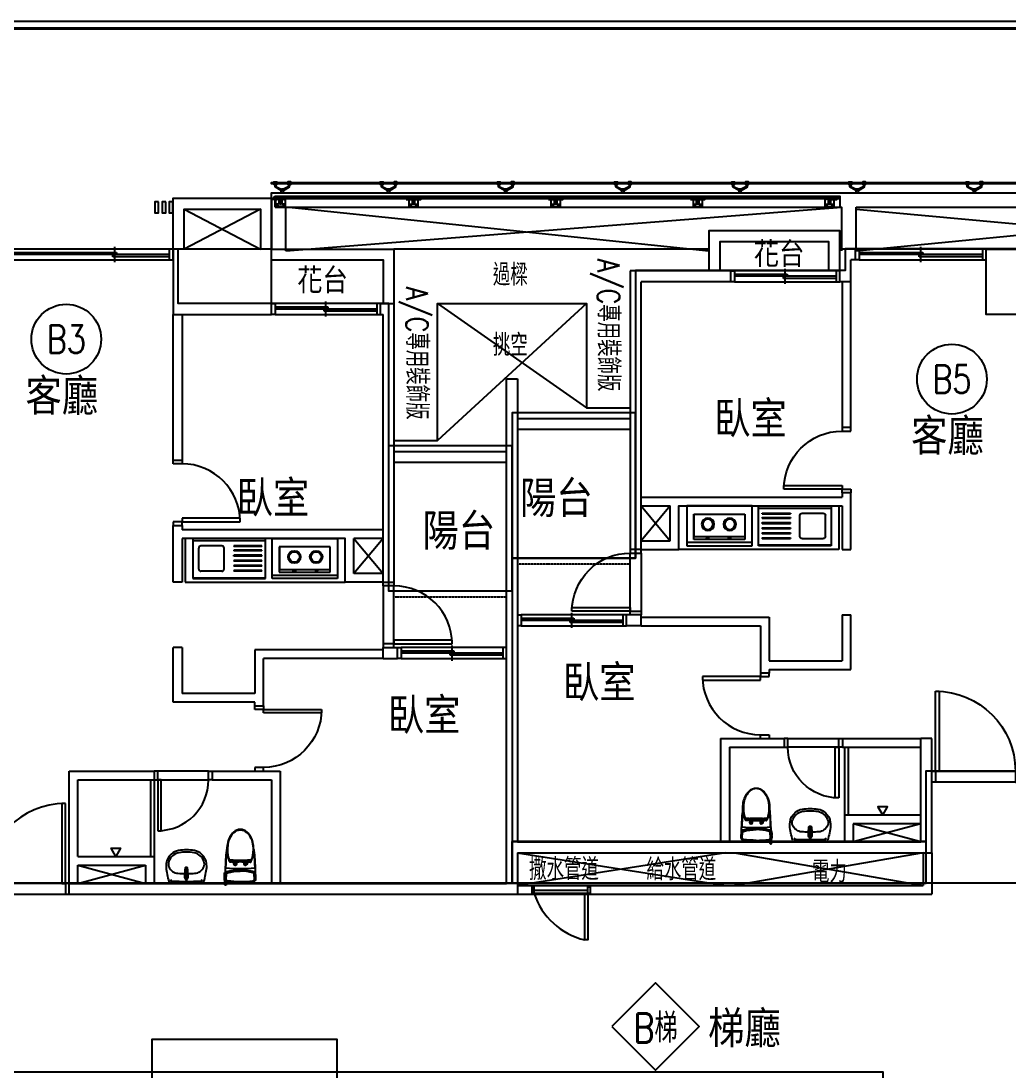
# Model space of a CAD drawing. Header units: millimetres. Extents: x 4964 to 9164, y 1049 to 3992.
# Drawn here: x 6080 to 7440, y 2530 to 3975 of the extents above; entities that cross this region are included whole.
import ezdxf
from ezdxf.enums import TextEntityAlignment as Align

# ---------------------------------------------------------------- set-up
doc = ezdxf.new("R2010")
doc.units = ezdxf.units.MM
doc.linetypes.add('HIDDEN', pattern=[0.375, 0.25, -0.125])
for name, color, linetype, lineweight in [('A01', 1, 'Continuous', 40), ('A03', 3, 'Continuous', 25), ('A07', 9, 'Continuous', 13)]:
    doc.layers.add(name, color=color, linetype=linetype, lineweight=lineweight)
doc.layers.add('AREA', color=3, linetype='Continuous', plot=False)
for name, color, linetype in [('COL', 1, 'Continuous'), ('DIM', 6, 'Continuous'), ('FURN', 4, 'Continuous'), ('OPEN', 4, 'Continuous'), ('SYM', 3, 'Continuous'), ('TEXT-空間', 3, 'Continuous'), ('TOIL', 4, 'Continuous'), ('TOILET', 6, 'Continuous'), ('WALL', 2, 'Continuous'), ('WALL2', 10, 'Continuous'), ('加打', 9, 'Continuous'), ('投影線', 4, 'Continuous')]:
    doc.layers.add(name, color=color, linetype=linetype)
doc.layers.get('DIM').off()
doc.styles.add('AEH', font='romans.shx', dxfattribs={"bigfont": 'chineset.shx'})
doc.styles.add('C1', font='simplex', dxfattribs={"bigfont": 'CHINESET'})
doc.styles.add('CHINA', font='simplex', dxfattribs={"bigfont": 'chineset.shx'})

# ---------------------------------------------------------------- blocks, each defined once
blk = doc.blocks.new('A$C7D185E68')
at = {"layer": 'A01'}
blk.add_lwpolyline([(16.24, 1704.93), (2439.36, 1704.93), (2439.36, 16.24), (16.24, 16.24)], close=True, dxfattribs=at)
at = {"layer": 'A03'}
blk.add_lwpolyline([(10.08, 1711.09), (2445.53, 1711.09), (2445.53, 10.08), (10.08, 10.08)], close=True, dxfattribs=at)
blk = doc.blocks.new('A$C7F4B771B')
at = {"layer": 'TOILET'}
for p, q in [((33.4, 33), (32.6, 33)), ((33, 35.9), (33, 34)), ((0.6, 3), (0, 2.6)), ((0, 2.6), (2.6, 2.6)), ((0, 2.6), (0, 1.4)), ((0, 1.4), (2.6, 1.4)), ((0, 1.4), (0.6, 1.1)), ((0.6, 3), (2.6, 3)), ((0.6, 3), (0.6, 1.1)), ((0.6, 1.1), (2.6, 1.1)), ((2.6, 4), (3, 4)), ((2.6, 0), (3, 0)), ((3.5, 3.5), (3.5, 0.5)), ((3.5, 3), (5.7, 3)), ((3.5, 1.1), (6.7, 1.1)), ((10.6, 2.4), (18.1, 2.8)), ((10.6, 2.4), (10.8, 1.2)), ((11, 0.8), (15.4, 1.1)), ((15.8, 1.6), (15.8, 2.7)), ((18.1, 2.8), (18, 1.4)), ((33, 8.8), (32.5, 8.8)), ((33.4, 11.6), (32.6, 11.6)), ((33, 8.8), (33, 10.6))]:
    blk.add_line(p, q, dxfattribs=at)
for points in [[(49.2, 40.7, 0.005983), (47.6, 40.9, 0.021833), (35.6, 42.1), (8.5, 43.3, 0.403976), (5.4, 40.5, 0.020171), (4.6, 22.3, 0.020171), (5.4, 4.1, 0.403976), (8.5, 1.3), (10.8, 1.4)], [(4.7, 22.3, -0.01987), (5.8, 40.2, -0.30631), (7.9, 42), (15.6, 41.7, -0.337841), (17.4, 40.1, -0.051951), (19.6, 22.3)], [(4.7, 22.3, -0.019567), (6, 40, -0.319195), (8.1, 41.7), (15.4, 41.4, -0.329176), (17.2, 39.9, -0.060278), (19.6, 22.3)], [(18.1, 2.1, 0.182797), (18.8, 3.3, 0.122466), (18.8, 41.3, 0.346824), (17, 42.9)], [(23.1, 42.6, -0.423997), (23.6, 42.1, 0.06207), (23.6, 2.5, -0.423997), (23.1, 2)], [(47.4, 40.6, 0.013219), (43.9, 41, 0.019512), (23.6, 42.1)], [(31.9, 17), (29.1, 17, 1), (29.1, 13.6), (33.1, 13.6), (34.6, 13.6, 0.414214), (34.7, 13.7), (34.7, 30.9, 0.414214), (34.6, 31), (33.1, 31), (29.1, 31, 1), (29.1, 27.6), (31.9, 27.6)], [(72.6, 13.5, 0.399321), (72.6, 31.1, 0.146817), (59, 38.9, 0.057025), (49.4, 40, 0.087506), (34.1, 37.3, 0.322783), (33.6, 36.5), (33.7, 32.6), (32.1, 32.6, -0.410044), (31.9, 32.8), (31.9, 33.9, -0.414214), (32, 34), (33.5, 34, 0.418347), (33.5, 34), (33.5, 35.8, 0.410092), (33.4, 35.9), (32, 35.9, -0.414214), (31.9, 35.9), (31.9, 36.5, -0.414214), (32, 36.6), (32.5, 36.6, 0.349843), (32.7, 36.7, -0.249303), (33.2, 37.3, -0.092475), (49.4, 40.3, -0.057025), (59.1, 39.2, -0.146817), (72.8, 31.3, -0.399321), (72.8, 13.3)], [(32, 31, 0.414214), (31.9, 30.9), (31.9, 24.7, 0.087489), (32, 24.5), (32, 24.4, -0.087489), (32, 24.2), (32, 20.4, -0.087489), (32, 20.2), (32, 20.1, 0.087489), (31.9, 19.9), (31.9, 13.7, 0.414214), (32, 13.6)], [(32.5, 35.8), (32.4, 35.8, 0.414214), (32.4, 35.8), (32.4, 35.5, 0.131652), (32.4, 35.4), (32.5, 35.2, -0.131652), (32.5, 35.2), (32.5, 34, 0.414214), (32.6, 34), (33.5, 34)], [(32.4, 34, 0.410849), (32.4, 34), (32.4, 35.4)], [(32.5, 34.5), (32.5, 34.5, 0.153346), (32.5, 34.5), (32.5, 35.9)], [(32.6, 33.5), (33.4, 33.5, -0.411404), (33.5, 33.5), (33.5, 33.1, -0.417037), (33.4, 33)], [(33, 33.5, 0.425321), (32.9, 33.4), (32.9, 33.1, 0.417017), (33, 33)], [(4.7, 22.3, 0.019567), (6, 4.6, 0.319195), (8.1, 2.9), (15.4, 3.2, 0.329176), (17.2, 4.7, 0.060278), (19.6, 22.3)], [(4.7, 22.3, 0.01987), (5.8, 4.4, 0.30631), (7.9, 2.6), (15.6, 2.9, 0.337841), (17.4, 4.5, 0.051951), (19.6, 22.3)], [(10.7, 1.6), (8.3, 1.5, -0.375973), (5.4, 4.1)], [(6.7, 1, 0.359409), (6.7, 0.9, 0.141698), (11.1, 0.7, 0.141698)], [(18.1, 1.7), (35.6, 2.5, 0.021833), (47.6, 3.7, 0.005983), (49.2, 3.9, 0.005983)], [(23.6, 2.5, 0.019512), (43.9, 3.6, 0.013219), (47.4, 4, 0.013219)], [(72.6, 13.5, -0.146817), (59, 5.7, -0.057025), (49.4, 4.6, -0.087506), (34.1, 7.3, -0.322783), (33.6, 8.1), (33.7, 12), (32.1, 12, 0.410044), (31.9, 11.8), (31.9, 10.7, 0.414214), (32, 10.7), (33.5, 10.7, -0.418347), (33.5, 10.6), (33.5, 8.8, -0.410092), (33.4, 8.8), (32, 8.8, 0.414214), (31.9, 8.7), (31.9, 8.1, 0.414214), (32, 8.1), (32.5, 8.1, -0.349843), (32.7, 7.9, 0.249303), (33.2, 7.3, 0.092475), (49.4, 4.3, 0.057025), (59.1, 5.4, 0.146817), (72.8, 13.3)], [(32.4, 10.7, -0.410849), (32.4, 10.6), (32.4, 9.2)], [(32.5, 8.8), (32.4, 8.8, -0.414214), (32.4, 8.8), (32.4, 9.1, -0.131652), (32.4, 9.2), (32.5, 9.4, 0.131652), (32.5, 9.4), (32.5, 10.6, -0.414214), (32.6, 10.6), (33.5, 10.6)], [(32.5, 10.1), (32.5, 10.1, -0.153346), (32.5, 10.1), (32.5, 8.8)], [(32.6, 11), (33.4, 11, 0.411404), (33.5, 11.1), (33.5, 11.5, 0.417037), (33.4, 11.6)], [(33, 11, -0.425321), (32.9, 11.2), (32.9, 11.5, -0.417017), (33, 11.6)]]:
    blk.add_lwpolyline(points, format="xyb", dxfattribs=at)
for points in [[(28.2, 30.2, 51.990384), (28.2, 30.3, -0.980951)], [(33.7, 32.6), (34.8, 32.6, 0.414214), (34.9, 32.7), (34.9, 37.2, -0.314581), (35.7, 38.3, -0.088147), (49.4, 40.7, -0.057025), (59.1, 39.6, -0.146817), (73.1, 31.6, -0.399321), (73.1, 13, -0.146817), (59.1, 5, -0.057025), (49.4, 3.9, -0.088147), (35.7, 6.3, -0.314581), (34.9, 7.4), (34.9, 12, 0.414214), (34.8, 12.1), (33.7, 12.1), (32, 12.1, -0.414214), (31.9, 12.2), (31.9, 13.5, -0.414214), (32, 13.6), (33, 13.6, 0.414214), (33.1, 13.7), (33.1, 20.9), (33.1, 21.3), (33.1, 23.3), (33.1, 23.8), (33.1, 30.9, 0.414214), (33, 31.1), (32, 31.1, -0.414214), (31.9, 31.2), (31.9, 32.5, -0.414214), (32, 32.6)], [(28.2, 14.4, -51.990384), (28.2, 14.3, 0.980951)]]:
    blk.add_lwpolyline(points, format="xyb", close=True, dxfattribs=at)
blk.add_lwpolyline([(6.7, 1.8), (6.7, 1)], dxfattribs=at)
for centre, radius in [((29.1, 29.3), 1.32), ((29.1, 29.3), 0.8), ((29.1, 15.3), 1.32), ((29.1, 15.3), 0.8)]:
    blk.add_circle(centre, radius, dxfattribs=at)
for centre, radius, start, end in [((33.3, 31.7), 5, 97.3217, 103.3788), ((32.2, 36.5), 0.03, 103.3788, 128.9573), ((32.4, 35.8), 0.05, 47.7314, 90.0202), ((3, 3.5), 0.5, 0, 90), ((3, 0.5), 0.5, 270, 0), ((9.2, 2), 1.2, 215.2097, 329.1821), ((9.2, 2), 0.8, 238.3411, 306.8835), ((11.3, 1.2), 0.5, 185.9474, 259.5788), ((13.3, -2.4), 4.07, 90.4631, 125.7318), ((14.5, 18.9), 18.5, 259.5788, 265.6128), ((13.5, 5.5), 5, 265.6128, 274.3274), ((13.7, -3.1), 4.75, 65.0238, 96.2227), ((12.3, 21.6), 21.2, 274.3274, 285.1777), ((15.3, 1.6), 0.5, 273, 3), ((17.7, 1.4), 0.3, 285.1777, 355.6275), ((32.2, 8.1), 0.03, 231.0427, 256.6212), ((33.3, 12.9), 5, 256.6212, 262.6783), ((32.4, 8.8), 0.05, 269.9798, 312.2686)]:
    blk.add_arc(centre, radius, start, end, dxfattribs=at)
blk = doc.blocks.new('A$C2DEA0AC4')
at = {"layer": 'TOILET'}
for p, q in [((4.3, 46), (51.5, 46)), ((25.6, 32.5), (30.2, 32.5)), ((27.9, 23.4), (27.9, 41.7)), ((27.9, 23.4), (27.9, 41.7))]:
    blk.add_line(p, q, dxfattribs=at)
for points in [[(25.5, 35, -0.052279), (26, 31.6, 0.000229), (26.4, 27.8, 0.340448), (27.6, 26.6, 0.066371), (28.2, 26.6, 0.340448), (29.4, 27.8, 0.000229), (29.8, 31.6, -0.069793), (30.3, 35, 1.276667)], [(28.2, 26.8, 0.340448), (29.4, 28, 0.006785), (29.8, 31.6, -0.069793), (30.3, 35, 1.276667), (25.5, 35, -0.052279), (26, 31.6, 0.006785), (26.4, 28, 0.340448), (27.6, 26.8, 0.066371)]]:
    blk.add_lwpolyline(points, format="xyb", close=True, dxfattribs=at)
for points in [[(27.2, 39.8, 0.334074), (25.5, 37.5), (25.5, 35.7)], [(27.7, 39.6), (27.4, 39.6), (27, 39.5), (26.6, 39.2), (26.2, 38.9), (25.9, 38.6), (25.7, 38.1), (25.5, 37.7), (25.5, 37.2, 0.003321), (25.5, 35.9), (25.5, 35.5, 0.000028), (25.5, 35.4, 0.020291), (26.2, 25.4, 0.212127), (26.8, 24.4, 0.293365), (29, 24.4, 0.212127), (29.7, 25.4, 0.020291), (30.3, 35.4, 0.000028), (30.3, 35.5), (30.3, 35.9, 0.003321), (30.3, 37.2), (30.3, 37.7), (30.1, 38.1), (29.9, 38.6), (29.6, 38.9), (29.2, 39.2), (28.8, 39.5), (28.4, 39.6), (28.1, 39.6)], [(27.7, 39.7), (27.7, 39.2, 0.191862), (27.7, 39.2, 0.430216), (28.1, 39.2, 0.191862), (28.1, 39.2), (28.1, 39.7)], [(30.3, 35.7), (30.3, 37.5, 0.334074), (28.6, 39.8, 0.334074)]]:
    blk.add_lwpolyline(points, format="xyb", dxfattribs=at)
for radius in [1.75, 1.74]:
    blk.add_circle((27.9, 37.5), radius, dxfattribs=at)
for centre, radius, start, end in [((182.4, -3.2), 184.7, 164.559, 170.8195), ((9, 41.1), 3, 118.3722, 166.7079), ((8.6, 42), 2, 93.3379, 118.3722), ((26.9, -272.5), 317, 89.8193, 93.3396), ((28.9, -272.5), 317, 86.6604, 90.1807), ((47.3, 42), 2, 61.6278, 86.6621), ((46.8, 41.1), 3, 13.2921, 61.6278), ((-126.6, -3.2), 184.7, 9.1805, 15.441), ((17.4, 17.5), 14.7, 94.2306, 156.4506), ((9, 39.9), 3, 118.3722, 166.7079), ((8.6, 40.8), 2, 93.3379, 118.3722), ((26.9, -273.7), 317, 89.8193, 93.3396), ((24.2, -44.1), 76.6, 88.9242, 95.8915), ((27.9, 37.6), 2.33, 73.0156, 106.9844), ((27.9, 38.6), 1.02, 78.6778, 101.3222), ((28.9, -273.7), 317, 86.6604, 90.1807), ((31.6, -44.1), 76.6, 84.1085, 91.0758), ((38.4, 17.5), 14.7, 23.5494, 85.7694), ((47.3, 40.8), 2, 61.6278, 86.6621), ((46.8, 39.9), 3, 13.2921, 61.6278), ((50.6, 23.7), 50.6, 177.1115, 185.697), ((19.1, 20.5), 19, 185.4039, 230.5646), ((13.1, 19.4), 10, 156.4506, 201.4799), ((16.8, 20.8), 13.9, 201.4799, 202.3379), ((19.1, 20.5), 16, 198.1949, 230.5646), ((36.7, 20.5), 16, 309.4354, 341.8051), ((36.7, 20.5), 19, 309.4354, 354.5961), ((42.7, 19.4), 10, 338.5201, 23.5494), ((39, 20.8), 13.9, 337.6621, 338.5201), ((5.2, 23.7), 50.6, 354.303, 2.8885), ((21.1, 21.7), 21.3, 228.4277, 258.5798), ((21.1, 21.7), 18.3, 228.0768, 258.2289), ((27.9, 68), 68, 260.7168, 279.2832), ((27.9, 68), 65, 260.7168, 279.2832), ((34.7, 21.7), 18.3, 281.7711, 311.9232), ((34.7, 21.7), 21.3, 281.4202, 311.5723)]:
    blk.add_arc(centre, radius, start, end, dxfattribs=at)
blk.add_ellipse((27.9, 40.4), major_axis=(-1, 0), ratio=0.738606, dxfattribs=at)
for centre, major_axis, ratio, start_param, end_param in [((27.9, 40.4), (-1, 0), 0.738606, 6.27143, 9.436533), ((27.9, 39.2), (-0.295, 0), 0.370098, 5.457068, 10.250896)]:
    blk.add_ellipse(centre, major_axis=major_axis, ratio=ratio, start_param=start_param, end_param=end_param, dxfattribs=at)
blk = doc.blocks.new('PKIT011')
for p, q in [((0, 0), (0, -55)), ((100, 0), (0, 0)), ((100, -55), (100, 0)), ((100, -3), (0, -3)), ((8, -42), (8, -13)), ((40, -10), (11, -10)), ((43, -42), (43, -13)), ((56.2, -10), (56.2, -11)), ((95, -10), (56.2, -10)), ((95, -11), (56.2, -11)), ((95, -11), (95, -10)), ((56.2, -16), (56.2, -17)), ((95, -16), (56.2, -16)), ((95, -17), (56.2, -17)), ((56.2, -24), (56.2, -23)), ((95, -23), (56.2, -23)), ((95, -24), (56.2, -24)), ((95, -17), (95, -16)), ((95, -24), (95, -23)), ((56.2, -30), (56.2, -31)), ((95, -30), (56.2, -30)), ((95, -31), (56.2, -31)), ((56.2, -37), (56.2, -38)), ((95, -37), (56.2, -37)), ((95, -38), (56.2, -38)), ((95, -31), (95, -30)), ((95, -38), (95, -37)), ((0, -54), (100, -54)), ((0, -55), (100, -55)), ((40, -45), (11, -45)), ((56.2, -44), (56.2, -45)), ((95, -44), (56.2, -44)), ((95, -45), (56.2, -45)), ((95, -45), (95, -44))]:
    blk.add_line(p, q)
for centre, start, end in [((11, -13), 90, 180), ((40, -13), 0, 90), ((11, -42), 180, 270), ((40, -42), 270, 0)]:
    blk.add_arc(centre, 3, start, end)
blk = doc.blocks.new('PKIT004')
for p, q in [((0, 0), (0, -35)), ((70, 0), (0, 0)), ((70, -35), (70, 0)), ((69.8, -0.2), (0.2, -0.2)), ((0.2, -0.2), (0.2, -31.2)), ((69.8, -31.2), (69.8, -0.2)), ((0, -31.4), (70, -31.4)), ((0, -35), (70, -35)), ((0.2, -31.2), (69.8, -31.2)), ((19.1, -32.7), (22.6, -32.7)), ((19.1, -33.7), (19.1, -32.7)), ((19.1, -33.7), (22.6, -33.7)), ((22.6, -33.7), (22.6, -32.7)), ((49.6, -32.5), (50.2, -31.7)), ((49.6, -32.5), (52.2, -34.7)), ((50.2, -31.7), (52.9, -34)), ((52.2, -34.7), (52.9, -34))]:
    blk.add_line(p, q)
for centre, radius in [((20.7, -14.1), 8.64), ((20.7, -14.1), 7.08), ((50.8, -14.1), 8.64), ((50.8, -14.1), 7.08)]:
    blk.add_circle(centre, radius)
for centre, start, end in [((20.8, -33.1), 17.8121, 162.1879), ((20.8, -33.1), 205.3296, 334.6704), ((51.2, -33.1), 165.2986, 294.6395), ((51.2, -33.1), 337.7811, 122.157)]:
    blk.add_arc(centre, 1.36, start, end)
blk = doc.blocks.new('PKIT003')
for p, q in [((90, 0), (0, 0)), ((0, 0), (0, -55)), ((90, -55), (90, 0)), ((0, -4.683571), (90, -4.683571)), ((0, -55), (90, -55))]:
    blk.add_line(p, q)
blk = doc.blocks.new('k1')
at = {"layer": 'TOIL', "elevation": 0}
blk.add_lwpolyline([(45129.3, -3713.7), (45129.3, -3933.7), (45189.3, -3933.7), (45189.3, -3713.7)], close=True, dxfattribs=at)
at = {"layer": 'TOIL', "rotation": 270}
for name, p in [('PKIT011', (45189.3, -3724.1, 0)), ('PKIT004', (45178.1, -3843, 0))]:
    blk.add_blockref(name, p, dxfattribs=at)
at = {"layer": 'TOIL', "xscale": -1, "rotation": 90}
blk.add_blockref('PKIT003', (45134.3, -3833, 0), dxfattribs=at)
blk = doc.blocks.new('$PDS001515O06Y00DW0000DW10')
at = {"color": 0, "linetype": 'Continuous'}
for p, q in [((40, 87.5), (35, 87.5)), ((35, 87.5), (35, 7.5)), ((40, 7.5), (40, 87.5)), ((-45, 7.5), (-40, 7.5)), ((-40, 7.5), (-40, -7.5)), ((40, 7.5), (-40, 7.5)), ((35, 7.5), (40, 7.5)), ((45, 7.5), (40, 7.5)), ((40, 7.5), (40, -7.5)), ((-40, -7.5), (-45, -7.5)), ((-40, -7.5), (40, -7.5)), ((40, -7.5), (45, -7.5))]:
    blk.add_line(p, q, dxfattribs=at)
blk.add_arc((40, 7.5), 80, 90, 180, dxfattribs=at)
blk = doc.blocks.new('$PDS00100XC06Y00DW0000DW10')
at = {"color": 0, "linetype": 'Continuous'}
for p, q in [((40, 86), (35, 86)), ((35, 86), (35, 6)), ((40, 6), (40, 86)), ((-45, 6), (-40, 6)), ((-40, 6), (-40, -6)), ((35, 6), (40, 6)), ((45, 6), (40, 6)), ((40, 6), (40, -6)), ((-40, -6), (-45, -6)), ((40, -6), (45, -6))]:
    blk.add_line(p, q, dxfattribs=at)
blk.add_arc((40, 6), 80, 90, 180, dxfattribs=at)
blk = doc.blocks.new('$PDS00150XC06680DW0000DW10')
at = {"color": 0, "linetype": 'Continuous'}
for p, q in [((35, 76), (30, 76)), ((30, 76), (30, 6)), ((35, 6), (35, 76)), ((-40, 6), (-35, 6)), ((-35, 6), (-35, -6)), ((35, 6), (-35, 6)), ((30, 6), (35, 6)), ((40, 6), (35, 6)), ((35, 6), (35, -6)), ((-35, -6), (-40, -6)), ((-35, -6), (35, -6)), ((35, -6), (40, -6))]:
    blk.add_line(p, q, dxfattribs=at)
blk.add_arc((35, 6), 70, 90, 180, dxfattribs=at)
blk = doc.blocks.new('$PDS001515O099C0DW0000DW10')
at = {"color": 0, "linetype": 'Continuous'}
for p, q in [((55, 117.5), (50, 117.5)), ((50, 117.5), (50, 7.5)), ((55, 7.5), (55, 117.5)), ((-60, 7.5), (-55, 7.5)), ((-55, 7.5), (-55, -7.5)), ((55, 7.5), (-55, 7.5)), ((50, 7.5), (55, 7.5)), ((60, 7.5), (55, 7.5)), ((55, 7.5), (55, -7.5)), ((-55, -7.5), (-60, -7.5)), ((-55, -7.5), (55, -7.5)), ((55, -7.5), (60, -7.5))]:
    blk.add_line(p, q, dxfattribs=at)
blk.add_arc((55, 7.5), 110, 90, 180, dxfattribs=at)
blk = doc.blocks.new('_LCNO001')
blk.add_circle((0, 0), 0.5)
at = {"style": 'C1', "width": 0.7}
blk.add_attdef('NO', text='', height=0.4, dxfattribs=at).set_placement((0, 0), align=Align.MIDDLE)
blk = doc.blocks.new('$PWS002115O0BKO0DW00008C2')
at = {"color": 0, "linetype": 'Continuous'}
for p, q in [((-75, 7.5), (-70, 7.5)), ((-70, 7.5), (-70, -7.5)), ((-70, 3), (2.5, 3)), ((70, 0), (-70, 0)), ((-2.5, -3), (-2.5, 0)), ((2.5, 3), (2.5, 0)), ((75, 7.5), (70, 7.5)), ((70, 7.5), (70, -7.5)), ((-70, -7.5), (-75, -7.5)), ((70, -3), (-2.5, -3)), ((70, -7.5), (75, -7.5))]:
    blk.add_line(p, q, dxfattribs=at)
at = {"color": 8, "linetype": 'Continuous'}
for p, q in [((70, 7.5), (-70, 7.5)), ((0, -10.5), (0, 10.5)), ((-70, -7.5), (70, -7.5))]:
    blk.add_line(p, q, dxfattribs=at)
blk = doc.blocks.new('_LTNO001')
blk.add_lwpolyline([(0.5, 0), (0, 0.5), (-0.5, 0), (0, -0.5)], close=True)
at = {"style": 'C1', "width": 0.7}
blk.add_attdef('NO', text='', height=0.4, dxfattribs=at).set_placement((0, 0), align=Align.MIDDLE)
blk = doc.blocks.new('$PWS002115O0IIO0DW00008C2')
at = {"color": 0, "linetype": 'Continuous'}
for p, q in [((-120, 7.5), (-115, 7.5)), ((-115, 7.5), (-115, -7.5)), ((115, 7.5), (-115, 7.5)), ((-115, 3), (42.5, 3)), ((115, 0), (-115, 0)), ((37.5, -3), (37.5, 0)), ((40, -10.5), (40, 10.5)), ((42.5, 3), (42.5, 0)), ((120, 7.5), (115, 7.5)), ((115, 7.5), (115, -7.5)), ((-115, -7.5), (-120, -7.5)), ((-115, -7.5), (115, -7.5)), ((115, -3), (37.5, -3)), ((115, -7.5), (120, -7.5))]:
    blk.add_line(p, q, dxfattribs=at)
blk = doc.blocks.new('$PWS002115O0DW00DW00008C2')
at = {"color": 0, "linetype": 'Continuous'}
for p, q in [((-90, 7.5), (-85, 7.5)), ((-85, 7.5), (-85, -7.5)), ((85, 7.5), (-85, 7.5)), ((-85, 3), (2.5, 3)), ((85, 0), (-85, 0)), ((-2.5, -3), (-2.5, 0)), ((0, -10.5), (0, 10.5)), ((2.5, 3), (2.5, 0)), ((90, 7.5), (85, 7.5)), ((85, 7.5), (85, -7.5)), ((-85, -7.5), (-90, -7.5)), ((-85, -7.5), (85, -7.5)), ((85, -3), (-2.5, -3)), ((85, -7.5), (90, -7.5))]:
    blk.add_line(p, q, dxfattribs=at)
blk = doc.blocks.new('fveqf')
at = {"color": 4, "ltscale": 1000}
for p, q in [((-10, 0), (-10, 9)), ((-10, 9), (-7, 9)), ((-10, 0), (-7, 0)), ((-7, 0), (-7, 9)), ((-7, 4.5), (67, 4.5)), ((70, 0), (-7, 0)), ((67, 0), (67, 9)), ((67, 9), (70, 9)), ((70, 0), (67, 0)), ((70, 9), (70, 0))]:
    blk.add_line(p, q, dxfattribs=at)
blk.add_lwpolyline([(62.5, -64), (62.5, 0), (67, 0), (67, -64)], close=True, dxfattribs=at)
blk.add_arc((84.9, 30), 96.7, 198.108, 256.6104, dxfattribs=at)
blk = doc.blocks.new('A$C3F877927')
at = {"layer": '加打'}
for p, q in [((10, 14.9), (10, 12)), ((10, 14.9), (13, 14.9)), ((13, 14.9), (13, 12)), ((10, 12), (13, 12)), ((10.2, 10), (12.8, 10))]:
    blk.add_line(p, q, dxfattribs=at)
for points in [[(10, 12), (1.5, 6.8), (1.5, 3.6), (0, 3.6), (0, 2.6), (1.5, 2.6), (1.5, 1), (0, 1), (0, 0)], [(0, 0), (4, 0), (4, 1), (2.5, 1), (2.5, 2.6), (4, 2.6), (4, 3.6), (2.5, 3.6), (2.5, 6.2), (10, 9.9), (10.2, 10)], [(23, 0), (19, 0), (19, 1), (20.5, 1), (20.5, 2.6), (19, 2.6), (19, 3.6), (20.5, 3.6), (20.5, 6.2), (13, 9.9), (12.8, 10)], [(13, 12), (21.5, 6.8), (21.5, 3.6), (23, 3.6), (23, 2.6), (21.5, 2.6), (21.5, 1), (23, 1), (23, 0)]]:
    blk.add_lwpolyline(points, dxfattribs=at)
for points in [[(4, 2.6), (4, 3.6), (0, 3.6), (0, 2.6)], [(4, 0), (4, 1), (0, 1), (0, 0)], [(19, 2.6), (19, 3.6), (23, 3.6), (23, 2.6)], [(19, 0), (19, 1), (23, 1), (23, 0)]]:
    blk.add_lwpolyline(points, close=True, dxfattribs=at)
blk = doc.blocks.new('A$C2d9fa457')
blk.add_line((5.5, 3.5), (7.5, 3.5))
for points in [[(0, 0), (13, 0), (13, 13), (0, 13)], [(1, 11), (1.5, 11.9), (2.5, 11.9), (3, 11), (2.5, 10.1), (1.5, 10.1)], [(1, 11), (1.5, 10.1), (2.5, 10.1), (3, 11), (2.5, 11.9), (1.5, 11.9)], [(1, 2), (1.5, 1.1), (2.5, 1.1), (3, 2), (2.5, 2.9), (1.5, 2.9)], [(4.5, 9.5), (16.5, 9.5), (16.5, 10.5), (4.5, 10.5)], [(5.5, 3.5), (5.5, 9.5), (4.5, 9.5), (4.5, 3.5)], [(7.5, 3.5), (7.5, 9.5), (5.5, 9.5), (5.5, 3.5)], [(5.5, 9.5), (7.5, 9.5), (7.5, 3.5), (5.5, 3.5)], [(8.5, 3.5), (8.5, 9.5), (7.5, 9.5), (7.5, 3.5)], [(12, 11), (11.5, 11.9), (10.5, 11.9), (10, 11), (10.5, 10.1), (11.5, 10.1)], [(10, 11), (10.5, 10.1), (11.5, 10.1), (12, 11), (11.5, 11.9), (10.5, 11.9)], [(12, 2), (11.5, 1.1), (10.5, 1.1), (10, 2), (10.5, 2.9), (11.5, 2.9)], [(10, 2), (10.5, 1.1), (11.5, 1.1), (12, 2), (11.5, 2.9), (10.5, 2.9)], [(16.5, 12.5), (16.5, 11.5), (14.5, 11.5), (14.5, 12.5)], [(15.9, 11.5), (15.9, 10.5), (15.1, 10.5), (15.1, 11.5)]]:
    blk.add_lwpolyline(points, close=True)
for centre, radius in [((2, 11), 1.4), ((2, 11), 1.4), ((2, 2), 1.4), ((2, 11), 1), ((2, 11), 1), ((2, 2), 1), ((11, 11), 1.4), ((11, 11), 1.4), ((11, 2), 1.4), ((11, 2), 1.4), ((11, 11), 1), ((11, 11), 1), ((11, 2), 1), ((11, 2), 1)]:
    blk.add_circle(centre, radius)
blk = doc.blocks.new('A$Cabf9c74c')
blk.add_line((9, 3.5), (11, 3.5))
for points in [[(0, 12.5), (0, 11.5), (2, 11.5), (2, 12.5)], [(0, 9.5), (20, 9.5), (20, 10.5), (0, 10.5)], [(0.6, 11.5), (0.6, 10.5), (1.4, 10.5), (1.4, 11.5)], [(3.5, 0), (16.5, 0), (16.5, 13), (3.5, 13)], [(4.5, 11), (5, 11.9), (6, 11.9), (6.5, 11), (6, 10.1), (5, 10.1)], [(4.5, 11), (5, 10.1), (6, 10.1), (6.5, 11), (6, 11.9), (5, 11.9)], [(4.5, 2), (5, 1.1), (6, 1.1), (6.5, 2), (6, 2.9), (5, 2.9)], [(9, 3.5), (9, 9.5), (8, 9.5), (8, 3.5)], [(11, 3.5), (11, 9.5), (9, 9.5), (9, 3.5)], [(9, 9.5), (11, 9.5), (11, 3.5), (9, 3.5)], [(12, 3.5), (12, 9.5), (11, 9.5), (11, 3.5)], [(15.5, 11), (15, 11.9), (14, 11.9), (13.5, 11), (14, 10.1), (15, 10.1)], [(13.5, 11), (14, 10.1), (15, 10.1), (15.5, 11), (15, 11.9), (14, 11.9)], [(15.5, 2), (15, 1.1), (14, 1.1), (13.5, 2), (14, 2.9), (15, 2.9)], [(13.5, 2), (14, 1.1), (15, 1.1), (15.5, 2), (15, 2.9), (14, 2.9)], [(20, 12.5), (20, 11.5), (18, 11.5), (18, 12.5)], [(19.4, 11.5), (19.4, 10.5), (18.6, 10.5), (18.6, 11.5)]]:
    blk.add_lwpolyline(points, close=True)
for centre, radius in [((5.5, 11), 1.4), ((5.5, 11), 1.4), ((5.5, 2), 1.4), ((5.5, 11), 1), ((5.5, 11), 1), ((5.5, 2), 1), ((14.5, 11), 1.4), ((14.5, 11), 1.4), ((14.5, 2), 1.4), ((14.5, 2), 1.4), ((14.5, 11), 1), ((14.5, 11), 1), ((14.5, 2), 1), ((14.5, 2), 1)]:
    blk.add_circle(centre, radius)
blk = doc.blocks.new('A$Cb0fc3f26')
at = {"layer": 'A07', "lineweight": -3}
blk.add_lwpolyline([(-332, -125), (-332, -95), (0, -95), (0, -89), (-338, -89), (-338, -125), (-332, -125)], dxfattribs=at)
at = {"layer": 'WALL', "lineweight": -3}
blk.add_lwpolyline([(0, -82.5), (0, -82.5), (0, -82.3), (0, -82.3)], close=True, dxfattribs=at)
at = {"layer": '加打'}
for p, q in [((-1170, -80.6), (-1752, -20)), ((-1752, -80), (-987.5, -20)), ((-967.5, -80), (-352, -20)), ((-967.5, -80), (-967.5, -20)), ((-352, -80), (-967.5, -23)), ((-332, -20), (-332, -80)), ((-332, -20), (-20, -80)), ((-20, -20), (-332, -80))]:
    blk.add_line(p, q, dxfattribs=at)
for points in [[(0, 12.3), (-1772, 12.3), (-1772, 13.9), (0, 13.9)], [(-990, -8.5), (-1772, -8.5), (-1772, -7.7), (-990, -7.7)], [(-344.5, -84.3), (-343.5, -84.3), (-343.5, -124), (-344.5, -124)], [(0, -82.3), (-343.5, -82.3), (-343.5, -83.3), (0, -83.3)]]:
    blk.add_lwpolyline(points, close=True, dxfattribs=at)
for points in [[(-1772, -77.6), (-1772, 0), (0, 0), (0, -80.6)], [(-1767, -20), (-1767, -5), (-990, -5), (-990, -20)], [(-1767, -20), (-987.5, -20), (-987.5, -80)], [(-1752, -80), (-1752, -20), (-987.5, -20)], [(-967.5, -20), (-352, -20), (-352, -80)], [(-332, -20), (-20, -20), (-20, -80)]]:
    blk.add_lwpolyline(points, dxfattribs=at)
at = {"xscale": -1}
for p in [(-1753, -19), (-319, -93.8)]:
    blk.add_blockref('A$C2d9fa457', p, dxfattribs=at)
for name, p in [('A$Cabf9c74c', (-1586.5, -19)), ('A$Cabf9c74c', (-1391, -19)), ('A$Cabf9c74c', (-1195.5, -19)), ('A$C2d9fa457', (-1010.7, -19)), ('A$Cabf9c74c', (-238, -94)), ('A$Cabf9c74c', (-124, -94)), ('A$C2d9fa457', (-21.5, -93.8))]:
    blk.add_blockref(name, p)
at = {"rotation": 90}
blk.add_blockref('A$C2d9fa457', (-333, -104.5), dxfattribs=at)
at = {"xscale": -1, "rotation": 90}
blk.add_blockref('A$C2d9fa457', (-333, -104.5), dxfattribs=at)
at = {"layer": '加打', "rotation": 180}
for p in [(-1745.5, 14.9), (-1599.3, 14.9), (-1438.1, 14.9), (-1276.9, 14.9), (-1115.7, 14.9), (-954.5, 14.9), (-793.3, 14.9), (-632.1, 14.9), (-471, 14.9), (-309.8, 14.9), (-148.6, 14.9), (-3.5, 14.9)]:
    blk.add_blockref('A$C3F877927', p, dxfattribs=at)

msp = doc.modelspace()

# ---------------------------------------------------------------- linework, layer by layer
at = {"layer": 'AREA'}
for points in [[(5975.9, 2788.6), (5975.9, 3661.6), (6295.9, 3661.6), (6295.9, 3586.6), (6585.9, 3586.6), (6585.9, 3190.6), (6755.9, 3190.6), (6755.9, 2788.6)], [(7535.9, 3661.6), (7214.4, 3661.6), (7214.4, 3631.6), (6925.9, 3631.6), (6925.9, 3235.6), (6755.9, 3235.6), (6755.9, 2845.6), (7325.9, 2845.6), (7325.9, 2943.1), (7535.9, 2943.1)], [(6925.9, 3435.6), (6755.9, 3435.6), (6755.9, 3235.6), (6925.9, 3235.6)], [(6585.9, 3390.6), (6585.9, 3190.6), (6755.9, 3190.6), (6755.9, 3390.6)], [(7535.9, 2086.6), (7285.9, 2086.6), (7285.9, 2043.6), (6312.9, 2043.6), (6312.9, 2226.6), (5357.9, 2226.6), (5357.9, 2516.6), (5975.9, 2516.6), (5975.9, 2788.6), (6755.9, 2788.6), (6755.9, 2845.6), (7325.9, 2845.6), (7325.9, 2943.1), (7710.9, 2943.1), (7710.9, 2763.6), (7535.9, 2763.6)], [(7473.4, 2528.6), (7473.4, 2788.6), (7325.9, 2788.6), (7325.9, 2943.1), (7710.9, 2943.1), (7710.9, 2763.6), (7535.9, 2763.6), (7535.9, 2528.6)], [(7325.9, 2845.6), (6755.9, 2845.6), (6755.9, 2788.6), (7325.9, 2788.6)], [(5975.9, 2788.6), (5975.9, 2528.6), (7265.9, 2528.6), (7265.9, 2313.6), (7320.9, 2313.6), (7320.9, 2222.6), (7535.9, 2222.6), (7535.9, 2528.6), (7473.4, 2528.6), (7473.4, 2788.6)]]:
    msp.add_lwpolyline(points, close=True, dxfattribs=at)
at = {"layer": 'COL'}
for points in [[(6289.9, 3571.2), (6424.9, 3571.2), (6424.9, 3661.2), (6289.9, 3661.2)], [(7408.4, 3661.2), (7583.4, 3661.2), (7583.4, 3571.2), (7408.4, 3571.2)], [(6260.4, 2488.2), (6515.4, 2488.2), (6515.4, 2573.2), (6260.4, 2573.2)]]:
    msp.add_lwpolyline(points, close=True, dxfattribs=at)
at = {"layer": 'TOILET'}
for p, q in [((7213.4, 2975.7), (7213.4, 2882.2)), ((7218.4, 2975.7), (7218.4, 2882.2)), ((6258.4, 2930.7), (6258.4, 2825.2)), ((6263.4, 2930.7), (6263.4, 2825.2))]:
    msp.add_line(p, q, dxfattribs=at)
for points in [[(7265.9, 2882.2), (7272.4, 2893.5), (7259.4, 2893.5)], [(6210.9, 2825.2), (6204.4, 2836.5), (6217.4, 2836.5)]]:
    msp.add_lwpolyline(points, close=True, dxfattribs=at)
at = {"layer": 'WALL'}
for p, q in [((6289.4, 3661.2), (6289.9, 3661.2)), ((6289.4, 3661.2), (6289.4, 3646.2)), ((7228.4, 3661.2), (7206.9, 3661.2)), ((7206.9, 3616.2), (7206.9, 3661.2)), ((7228.4, 3646.2), (7228.4, 3661.2)), ((6289.4, 3646.2), (6289.9, 3646.2)), ((7228.4, 3646.2), (7221.9, 3646.2)), ((7221.9, 3616.2), (7221.9, 3646.2)), ((6918.4, 3631.2), (6918.4, 3247.7)), ((7056.9, 3631.2), (6918.4, 3631.2)), ((7056.9, 3616.2), (7056.9, 3631.2)), ((6933.4, 3247.7), (6933.4, 3616.2)), ((7056.9, 3616.2), (6933.4, 3616.2)), ((7221.9, 3616.2), (7206.9, 3616.2)), ((6574.9, 3586.2), (6593.4, 3586.2)), ((6574.9, 3571.2), (6574.9, 3586.2)), ((6593.4, 3586.2), (6593.4, 3202.7)), ((6574.9, 3571.2), (6578.4, 3571.2)), ((6578.4, 3202.7), (6578.4, 3571.2)), ((6748.4, 2788.2), (6748.4, 3482.7)), ((6748.4, 3482.7), (6763.4, 3482.7)), ((6763.4, 3482.7), (6763.4, 2845.2)), ((6933.4, 3247.7), (6918.4, 3247.7)), ((6578.4, 3202.7), (6593.4, 3202.7)), ((6933.4, 3157.7), (6913.4, 3157.7)), ((6913.4, 3142.7), (6913.4, 3157.7)), ((6933.4, 3142.7), (6933.4, 3157.7)), ((6933.4, 3142.7), (6913.4, 3142.7)), ((6578.4, 3097.7), (6578.4, 3112.7)), ((6578.4, 3112.7), (6598.4, 3112.7)), ((6598.4, 3097.7), (6598.4, 3112.7)), ((6578.4, 3097.7), (6598.4, 3097.7)), ((7318.4, 2845.2), (7318.4, 2987.7)), ((7333.4, 2987.7), (7318.4, 2987.7)), ((7333.4, 2830.2), (7333.4, 2987.7)), ((6763.4, 2845.2), (7318.4, 2845.2)), ((6763.4, 2830.2), (7333.4, 2830.2)), ((6763.4, 2830.2), (6763.4, 2773.2)), ((6146.4, 2788.2), (6748.4, 2788.2)), ((6146.4, 2773.2), (6146.4, 2788.2)), ((6146.4, 2773.2), (6763.4, 2773.2))]:
    msp.add_line(p, q, dxfattribs=at)
at = {"layer": 'WALL', "linetype": 'HIDDEN'}
for p, q in [((6918.4, 3227.7), (6763.4, 3227.7)), ((6593.4, 3182.7), (6748.4, 3182.7))]:
    msp.add_line(p, q, dxfattribs=at)
at = {"layer": 'WALL2'}
for p, q in [((7209.9, 3616.2), (7209.9, 3415.7)), ((7221.9, 3415.7), (7221.9, 3616.2)), ((6289.9, 3370.7), (6289.9, 3571.2)), ((6301.9, 3571.2), (6301.9, 3370.7)), ((7221.9, 3415.7), (7209.9, 3415.7)), ((6289.9, 3370.7), (6301.9, 3370.7)), ((7209.9, 3325.7), (7209.9, 3319.7)), ((7221.9, 3325.7), (7209.9, 3325.7)), ((7221.9, 3247.7), (7221.9, 3325.7)), ((6933.4, 3319.7), (7209.9, 3319.7)), ((6933.4, 3307.7), (6973.4, 3307.7)), ((6933.4, 3307.7), (6973.4, 3307.7)), ((6973.4, 3259.7), (6973.4, 3307.7)), ((6985.4, 3307.7), (7209.9, 3307.7)), ((6985.4, 3247.7), (6985.4, 3307.7)), ((7209.9, 3307.7), (7209.9, 3247.7)), ((6289.9, 3202.7), (6289.9, 3280.7)), ((6289.9, 3280.7), (6301.9, 3280.7)), ((6301.9, 3280.7), (6301.9, 3274.7)), ((6578.4, 3274.7), (6301.9, 3274.7)), ((6301.9, 3262.7), (6301.9, 3202.7)), ((6526.4, 3262.7), (6301.9, 3262.7)), ((6526.4, 3202.7), (6526.4, 3262.7)), ((6538.4, 3214.7), (6538.4, 3262.7)), ((6578.4, 3262.7), (6538.4, 3262.7)), ((6933.4, 3259.7), (6973.4, 3259.7)), ((6933.4, 3247.7), (6985.4, 3247.7)), ((7209.9, 3247.7), (7221.9, 3247.7)), ((6578.4, 3214.7), (6538.4, 3214.7)), ((6301.9, 3202.7), (6289.9, 3202.7)), ((6578.4, 3202.7), (6526.4, 3202.7)), ((6933.4, 3154.7), (7109.9, 3154.7)), ((7109.9, 3154.7), (7109.9, 3094.7)), ((7209.9, 3157.7), (7209.9, 3094.7)), ((7209.9, 3157.7), (7221.9, 3157.7)), ((7221.9, 3082.7), (7221.9, 3157.7)), ((6933.4, 3142.7), (7097.9, 3142.7)), ((7097.9, 3142.7), (7097.9, 3077.7)), ((6289.9, 3037.7), (6289.9, 3112.7)), ((6301.9, 3112.7), (6289.9, 3112.7)), ((6301.9, 3112.7), (6301.9, 3049.7)), ((6401.9, 3109.7), (6401.9, 3049.7)), ((6578.4, 3109.7), (6401.9, 3109.7)), ((6578.4, 3097.7), (6413.9, 3097.7)), ((6413.9, 3032.7), (6413.9, 3097.7)), ((7109.9, 3094.7), (7209.9, 3094.7)), ((7109.9, 3082.7), (7221.9, 3082.7)), ((7109.9, 3082.7), (7109.9, 3077.7)), ((7109.9, 3077.7), (7097.9, 3077.7)), ((6401.9, 3049.7), (6301.9, 3049.7)), ((6401.9, 3037.7), (6289.9, 3037.7)), ((6401.9, 3032.7), (6401.9, 3037.7)), ((6401.9, 3032.7), (6413.9, 3032.7)), ((7042.9, 2987.7), (7042.9, 2845.2)), ((7042.9, 2987.7), (7130.4, 2987.7)), ((7130.4, 2987.7), (7130.4, 2975.7)), ((7210.4, 2987.7), (7318.4, 2987.7)), ((7210.4, 2987.7), (7210.4, 2975.7)), ((7054.9, 2975.7), (7054.9, 2845.2)), ((7054.9, 2975.7), (7130.4, 2975.7)), ((7210.4, 2975.7), (7318.4, 2975.7)), ((6146.4, 2788.2), (6146.4, 2942.7)), ((6146.4, 2942.7), (6263.4, 2942.7)), ((6263.4, 2942.7), (6263.4, 2930.7)), ((6343.4, 2942.7), (6436.9, 2942.7)), ((6343.4, 2942.7), (6343.4, 2930.7)), ((6436.9, 2942.7), (6436.9, 2788.2)), ((6158.4, 2825.2), (6158.4, 2930.7)), ((6158.4, 2930.7), (6263.4, 2930.7)), ((6343.4, 2930.7), (6424.9, 2930.7)), ((6424.9, 2930.7), (6424.9, 2788.2)), ((7318.4, 2882.2), (7213.4, 2882.2)), ((7213.4, 2882.2), (7213.4, 2845.2)), ((7318.4, 2870.2), (7225.4, 2870.2)), ((7225.4, 2870.2), (7225.4, 2845.2)), ((6158.4, 2825.2), (6263.4, 2825.2)), ((6263.4, 2825.2), (6263.4, 2788.2)), ((7321.4, 2830.2), (7321.4, 2785.2)), ((7333.4, 2830.2), (7333.4, 2773.2)), ((6158.4, 2813.2), (6251.4, 2813.2)), ((6158.4, 2788.2), (6158.4, 2813.2)), ((6251.4, 2813.2), (6251.4, 2788.2)), ((6763.4, 2785.2), (7321.4, 2785.2)), ((6763.4, 2773.2), (7333.4, 2773.2))]:
    msp.add_line(p, q, dxfattribs=at)
at = {"layer": '加打'}
for p, q in [((6304.9, 3716.2), (6409.9, 3661.2)), ((6409.9, 3716.2), (6304.9, 3661.2))]:
    msp.add_line(p, q, dxfattribs=at)
for points in [[(8196.9, 3751.1), (6424.9, 3751.1), (6424.9, 3752.7), (8196.9, 3752.7)], [(6289.9, 3661.2), (6289.9, 3731.2), (6424.9, 3731.2), (6424.9, 3661.2)], [(6269.4, 3726.2), (6264.4, 3726.2), (6264.4, 3711.2), (6269.4, 3711.2)], [(6279.4, 3726.2), (6274.4, 3726.2), (6274.4, 3711.2), (6279.4, 3711.2)], [(6289.4, 3726.2), (6284.4, 3726.2), (6284.4, 3711.2), (6289.4, 3711.2)], [(6304.9, 3661.2), (6304.9, 3716.2), (6409.9, 3716.2), (6409.9, 3661.2)]]:
    msp.add_lwpolyline(points, close=True, dxfattribs=at)
msp.add_lwpolyline([(6424.9, 3661.2), (6424.9, 3738.8), (8196.9, 3738.8), (8196.9, 3661.2)], dxfattribs=at)
at = {"layer": '投影線'}
for p, q in [((7026.9, 3661.2), (6593.4, 3661.2)), ((6653.4, 3586.2), (6858.4, 3442.7)), ((6858.4, 3586.2), (6653.4, 3397.7)), ((6918.4, 3427.7), (6763.4, 3427.7)), ((6918.4, 3412.7), (6763.4, 3412.7)), ((6593.4, 3382.7), (6748.4, 3382.7)), ((6593.4, 3367.7), (6748.4, 3367.7)), ((6973.4, 3307.7), (6933.4, 3259.7)), ((6933.4, 3307.7), (6973.4, 3259.7)), ((6538.4, 3262.7), (6578.4, 3214.7)), ((6578.4, 3262.7), (6538.4, 3214.7)), ((7318.4, 2870.2), (7225.4, 2845.2)), ((7318.4, 2845.2), (7225.4, 2870.2)), ((6763.4, 2830.2), (7049.9, 2785.2)), ((7049.9, 2830.2), (6763.4, 2785.2)), ((7061.9, 2830.2), (7321.4, 2785.2)), ((7321.4, 2830.2), (7061.9, 2785.2)), ((6158.4, 2788.2), (6251.4, 2813.2)), ((6158.4, 2813.2), (6251.4, 2788.2))]:
    msp.add_line(p, q, dxfattribs=at)
for points in [[(7206.9, 3631.2), (7206.9, 3686.2), (7026.9, 3686.2), (7026.9, 3631.2)], [(7191.9, 3631.2), (7191.9, 3671.2), (7041.9, 3671.2), (7041.9, 3631.2)], [(6424.9, 3661.2), (6593.4, 3661.2), (6593.4, 3586.2)], [(6424.9, 3646.2), (6578.4, 3646.2), (6578.4, 3586.2)], [(6593.4, 3397.7), (6653.4, 3397.7), (6653.4, 3586.2), (6858.4, 3586.2), (6858.4, 3442.7), (6918.4, 3442.7)]]:
    msp.add_lwpolyline(points, dxfattribs=at)

# ---------------------------------------------------------------- block references
msp.add_blockref('A$Cb0fc3f26', (8196.9, 3738.8))
at = {"layer": 'DIM', "xscale": 1.710374574880151, "yscale": 1.710374574880151, "zscale": 1.710374574880151}
msp.add_blockref('A$C7D185E68', (4964.3, 1048.5), dxfattribs=at)
at = {"layer": 'FURN', "xscale": -1, "rotation": 270}
msp.add_blockref('k1', (10919.2, -41881.6, 0), dxfattribs=at)
at = {"layer": 'FURN', "rotation": 90.00000000000001}
msp.add_blockref('k1', (2592.7, -41926.6, 0), dxfattribs=at)
at = {"layer": 'OPEN'}
for name, p in [('$PWS002115O0IIO0DW00008C2', (6169.4, 3653.7)), ('$PWS002115O0DW00DW00008C2', (7318.4, 3653.7)), ('$PWS002115O0BKO0DW00008C2', (7131.9, 3623.7)), ('$PWS002115O0BKO0DW00008C2', (6499.9, 3578.7)), ('$PWS002115O0BKO0DW00008C2', (6838.4, 3150.2)), ('$PWS002115O0BKO0DW00008C2', (6673.4, 3105.2)), ('$PDS001515O099C0DW0000DW10', (6086.4, 2780.7))]:
    msp.add_blockref(name, p, dxfattribs=at)
at = {"layer": 'OPEN', "xscale": -1}
for name, p, rotation in [('$PDS00100XC06Y00DW0000DW10', (7215.9, 3370.7), 90), ('$PDS001515O06Y00DW0000DW10', (6925.9, 3202.7), 89.99999999994444), ('$PDS00100XC06Y00DW0000DW10', (6407.9, 2987.7), 270), ('$PDS00150XC06680DW0000DW10', (7170.4, 2981.7), 180)]:
    msp.add_blockref(name, p, dxfattribs=dict(at, rotation=rotation))
at = {"layer": 'OPEN'}
for name, p, rotation in [('$PDS00100XC06Y00DW0000DW10', (6295.9, 3325.7), 270), ('$PDS001515O06Y00DW0000DW10', (6585.9, 3157.7), 270.0000000000556), ('$PDS00100XC06Y00DW0000DW10', (7103.9, 3032.7), 90), ('$PDS00150XC06680DW0000DW10', (6303.4, 2936.7), 180)]:
    msp.add_blockref(name, p, dxfattribs=dict(at, rotation=rotation))
at = {"layer": 'OPEN', "xscale": -1}
msp.add_blockref('$PDS001515O099C0DW0000DW10', (7393.4, 2935.2), dxfattribs=at)
at = {"layer": 'OPEN', "color": 4}
msp.add_blockref('fveqf', (6793.4, 2774.4), dxfattribs=at)
at = {"layer": 'SYM'}
ref = msp.add_blockref('_LCNO001', (6142.6, 3537.2), dxfattribs=dict(at, xscale=96, yscale=96, zscale=96, rotation=180))
ref.add_attrib('NO', 'B3', dxfattribs={"layer": '0', "height": 38.4, "style": 'CHINA', "width": 0.8}).set_placement((6142.6, 3537.2), align=Align.MIDDLE)
ref = msp.add_blockref('_LCNO001', (7361.1, 3482.2), dxfattribs=dict(at, xscale=96, yscale=96, zscale=96, rotation=180))
ref.add_attrib('NO', 'B5', dxfattribs={"layer": '0', "height": 38.4, "style": 'CHINA', "width": 0.8}).set_placement((7361.1, 3482.2), align=Align.MIDDLE)
ref = msp.add_blockref('_LTNO001', (6953.4, 2591.2), dxfattribs=dict(at, xscale=120, yscale=120, zscale=120, rotation=180))
ref.add_attrib('NO', 'B梯', dxfattribs={"layer": '0', "height": 40, "style": 'CHINA', "width": 0.8}).set_placement((6953.4, 2591.2), align=Align.MIDDLE)
at = {"layer": 'TOILET'}
for name, p, rotation in [('A$C7F4B771B', (7114.2, 2842.6), 90.00000000000001), ('A$C2DEA0AC4', (6335.8, 2834.2), 180)]:
    msp.add_blockref(name, p, dxfattribs=dict(at, rotation=rotation))
at = {"layer": 'TOILET', "xscale": -1}
for name, p, rotation in [('A$C2DEA0AC4', (7138.2, 2891.2), 180), ('A$C7F4B771B', (6359.8, 2785.6), 270)]:
    msp.add_blockref(name, p, dxfattribs=dict(at, rotation=rotation))

# ---------------------------------------------------------------- texts
at = {"layer": 'TEXT-空間', "style": 'AEH'}
for s, height, p in [('花台', 35, (7088.3, 3636.4)), ('花台', 35, (7088.3, 3636.4)), ('花台', 35, (6460.1, 3600.3)), ('花台', 35, (6460.1, 3600.3)), ('客廳', 50, (6086.5, 3433.1)), ('臥室', 50, (7033.9, 3401.9)), ('客廳', 50, (7305, 3378.1)), ('臥室', 50, (6377, 3292.8)), ('陽台', 50, (6766.9, 3292.4)), ('陽台', 50, (6632.7, 3247.4)), ('臥室', 50, (6825.9, 3038.7)), ('臥室', 50, (6584.9, 2993.7)), ('梯廳', 50, (7025.7, 2562.7))]:
    msp.add_text(s, height=height, dxfattribs=at).set_placement(p)
at = {"layer": 'TEXT-空間', "style": 'CHINA', "width": 0.8}
for s, p in [('過樑', (6729.5, 3610.9)), ('過樑', (6729.5, 3610.9)), ('挑空', (6729.5, 3514.3)), ('撒水管道', (6779.4, 2792.8)), ('給水管道', (6940.8, 2792.4)), ('電力', (7168.6, 2789.2))]:
    msp.add_text(s, height=30, dxfattribs=at).set_placement(p)
for p in [(6873.6, 3648), (6610.2, 3609.3)]:
    msp.add_text('A/C專用裝飾版', height=30, rotation=270, dxfattribs=at).set_placement(p)

doc.saveas('drawing.dxf')
